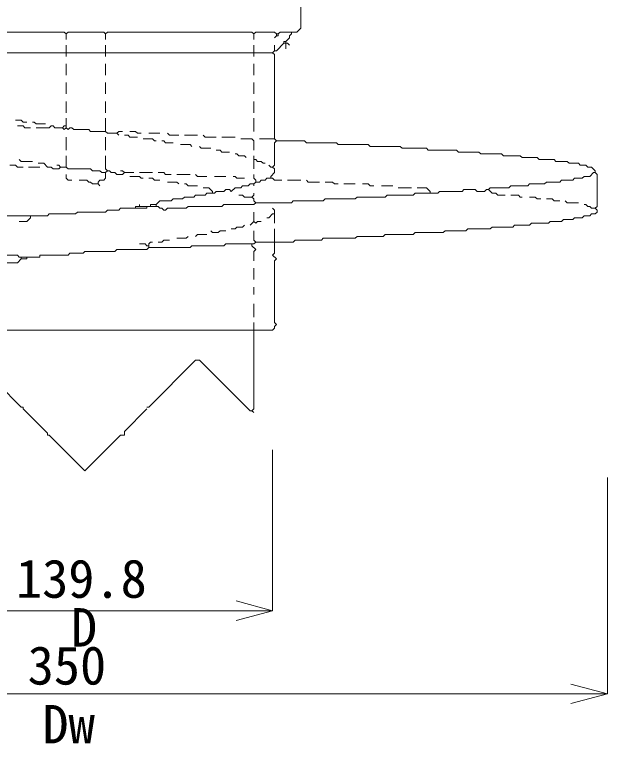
# Model space of a CAD drawing. Units: millimetres, scale not verified. Extents: x -18644 to 27889, y -13314 to 13091.
# Drawn here: x 22342 to 24154, y -11057 to -8827 of the extents above; entities that cross this region are included whole.
import ezdxf
from ezdxf.enums import TextEntityAlignment as Align

# ---------------------------------------------------------------- set-up
doc = ezdxf.new("R2010")
doc.units = ezdxf.units.MM
doc.header["$LTSCALE"] = 100
doc.layers.add('0-0', color=7, linetype='Continuous', lineweight=18)
doc.layers.add('0-2', color=7, linetype='Continuous', lineweight=18)
doc.styles.add('ＭＳ ゴシック', font='')
doc.styles.get('ＭＳ ゴシック').set_extended_font_data('MS Gothic')

msp = doc.modelspace()

# ---------------------------------------------------------------- linework, layer by layer
at = {"layer": '0-0'}
for p, q in [((23217, -8771.8), (23217, -8869.3)), ((23217, -8869.3), (23205.5, -8880.8)), ((22047, -8880.8), (22494.4, -8880.8)), ((22494.4, -8880.8), (22500.1, -8886.5)), ((22505.8, -8880.8), (22500.1, -8886.5)), ((22500.1, -8886.5), (22500.1, -8903.7)), ((22505.8, -8880.8), (22614.8, -8880.8)), ((22614.8, -8880.8), (22620.5, -8886.5)), ((22626.3, -8880.8), (22620.5, -8886.5)), ((22620.5, -8886.5), (22620.5, -8903.7)), ((22626.3, -8880.8), (23067.9, -8880.8)), ((23067.9, -8880.8), (23073.6, -8886.5)), ((23079.3, -8880.8), (23073.6, -8886.5)), ((23073.6, -8886.5), (23073.6, -8903.7)), ((23079.3, -8880.8), (23136.7, -8880.8)), ((23136.7, -8880.8), (23142.4, -8886.5)), ((23142.4, -8892.3), (23136.7, -8898)), ((23142.4, -8886.5), (23142.4, -8892.3)), ((23142.4, -8886.5), (23148.1, -8886.5)), ((23142.4, -8892.3), (23148.1, -8892.3)), ((23153.9, -8880.8), (23148.1, -8886.5)), ((23148.1, -8886.5), (23148.1, -8892.3)), ((23153.9, -8880.8), (23205.5, -8880.8)), ((23188.3, -8886.5), (23182.5, -8892.3)), ((23182.5, -8892.3), (23182.5, -8898)), ((23188.3, -8880.8), (23188.3, -8886.5)), ((23165.3, -8915.2), (23142.4, -8938.2)), ((23165.3, -8909.5), (23165.3, -8915.2)), ((23165.3, -8909.5), (23171.1, -8909.5)), ((23165.3, -8915.2), (23176.8, -8915.2)), ((23182.5, -8898), (23171.1, -8909.5)), ((23171.1, -8909.5), (23171.1, -8932.4)), ((23176.8, -8915.2), (23182.5, -8920.9)), ((22500.1, -8920.9), (22500.1, -8955.4)), ((22620.5, -8920.9), (22620.5, -8955.4)), ((23073.6, -8920.9), (23073.6, -8955.4)), ((23136.7, -8938.2), (23130.9, -8943.9)), ((23136.7, -8920.9), (23136.7, -8938.2)), ((23136.7, -8938.2), (23142.4, -8938.2)), ((21995.4, -8943.9), (23130.9, -8943.9)), ((23130.9, -8943.9), (23136.7, -8949.6)), ((23136.7, -8949.6), (23136.7, -9207.7)), ((22500.1, -8978.3), (22500.1, -9012.7)), ((22620.5, -8978.3), (22620.5, -9012.7)), ((23073.6, -8978.3), (23073.6, -9012.7)), ((22500.1, -9035.6), (22500.1, -9070.1)), ((22620.5, -9035.6), (22620.5, -9070.1)), ((23073.6, -9035.6), (23073.6, -9070.1)), ((22500.1, -9093), (22500.1, -9127.4)), ((22620.5, -9093), (22620.5, -9127.4)), ((23073.6, -9093), (23073.6, -9127.4)), ((22345.3, -9150.3), (22362.5, -9150.3)), ((22362.5, -9150.3), (22368.2, -9156.1)), ((22368.2, -9156.1), (22379.7, -9156.1)), ((22396.9, -9156.1), (22402.6, -9156.1)), ((22402.6, -9156.1), (22408.3, -9161.8)), ((22408.3, -9161.8), (22437, -9161.8)), ((22500.1, -9144.6), (22500.1, -9173.3)), ((22620.5, -9144.6), (22620.5, -9184.7)), ((23073.6, -9144.6), (23073.6, -9184.7)), ((22351, -9167.5), (22368.2, -9167.5)), ((22368.2, -9167.5), (22373.9, -9173.3)), ((22373.9, -9173.3), (22391.1, -9173.3)), ((22408.3, -9173.3), (22448.5, -9173.3)), ((22454.2, -9167.5), (22448.5, -9173.3)), ((22454.2, -9167.5), (22460, -9167.5)), ((22460, -9167.5), (22465.7, -9173.3)), ((22465.7, -9173.3), (22488.6, -9173.3)), ((22494.4, -9167.5), (22488.6, -9173.3)), ((22488.6, -9173.3), (22494.4, -9179)), ((22494.4, -9167.5), (22500.1, -9167.5)), ((22500.1, -9173.3), (22494.4, -9179)), ((22500.1, -9173.3), (22505.8, -9179)), ((22511.6, -9173.3), (22505.8, -9179)), ((22511.6, -9173.3), (22517.3, -9173.3)), ((22517.3, -9173.3), (22523, -9179)), ((22523, -9179), (22568.9, -9179)), ((22568.9, -9179), (22574.7, -9184.7)), ((22574.7, -9184.7), (22620.5, -9184.7)), ((22620.5, -9184.7), (22626.3, -9190.5)), ((22660.7, -9184.7), (22654.9, -9190.5)), ((22660.7, -9184.7), (22672.1, -9184.7)), ((22695.1, -9184.7), (22712.3, -9184.7)), ((22712.3, -9184.7), (22718, -9190.5)), ((22500.1, -9202), (22500.1, -9242.1)), ((22620.5, -9202), (22620.5, -9242.1)), ((22626.3, -9190.5), (22654.9, -9190.5)), ((22654.9, -9190.5), (22660.7, -9196.2)), ((22677.9, -9196.2), (22689.4, -9196.2)), ((22689.4, -9196.2), (22695.1, -9202)), ((22695.1, -9202), (22718, -9202)), ((22718, -9190.5), (22729.5, -9190.5)), ((22752.4, -9190.5), (22786.8, -9190.5)), ((22809.8, -9190.5), (22815.5, -9196.2)), ((22815.5, -9196.2), (22844.2, -9196.2)), ((22861.4, -9196.2), (22901.5, -9196.2)), ((22918.7, -9196.2), (22924.5, -9202)), ((22924.5, -9202), (22958.9, -9202)), ((22976.1, -9202), (23016.2, -9202)), ((22735.2, -9207.7), (22763.9, -9207.7)), ((22763.9, -9207.7), (22769.6, -9213.4)), ((22769.6, -9213.4), (22775.4, -9213.4)), ((22792.6, -9213.4), (22798.3, -9213.4)), ((22798.3, -9213.4), (22804, -9219.2)), ((22804, -9219.2), (22827, -9219.2)), ((22849.9, -9224.9), (22878.6, -9224.9)), ((22878.6, -9224.9), (22884.3, -9230.6)), ((23033.4, -9207.7), (23067.9, -9207.7)), ((23067.9, -9207.7), (23073.6, -9213.4)), ((23073.6, -9213.4), (23073.6, -9242.1)), ((23090.8, -9207.7), (23136.7, -9207.7)), ((23136.7, -9207.7), (23142.4, -9213.4)), ((23142.4, -9213.4), (23136.7, -9219.2)), ((23136.7, -9219.2), (23136.7, -9288)), ((23142.4, -9213.4), (23228.4, -9213.4)), ((23228.4, -9213.4), (23234.2, -9219.2)), ((23234.2, -9219.2), (23325.9, -9219.2)), ((23325.9, -9219.2), (23331.7, -9224.9)), ((23331.7, -9224.9), (23423.4, -9224.9)), ((23423.4, -9224.9), (23429.1, -9230.6)), ((22907.3, -9230.6), (22913, -9236.4)), ((22913, -9236.4), (22941.7, -9236.4)), ((22958.9, -9242.1), (22970.4, -9242.1)), ((22970.4, -9242.1), (22976.1, -9247.8)), ((22976.1, -9247.8), (22999, -9247.8)), ((23429.1, -9230.6), (23520.9, -9230.6)), ((23520.9, -9230.6), (23526.6, -9236.4)), ((23526.6, -9236.4), (23601.2, -9236.4)), ((23601.2, -9236.4), (23606.9, -9242.1)), ((23606.9, -9242.1), (23692.9, -9242.1)), ((23692.9, -9242.1), (23698.7, -9247.8)), ((23698.7, -9247.8), (23761.8, -9247.8)), ((23761.8, -9247.8), (23767.5, -9253.6)), ((22356.7, -9270.8), (22362.5, -9276.5)), ((22500.1, -9259.3), (22500.1, -9293.7)), ((22620.5, -9259.3), (22620.5, -9299.4)), ((23016.2, -9253.6), (23022, -9253.6)), ((23022, -9253.6), (23027.7, -9259.3)), ((23027.7, -9259.3), (23044.9, -9259.3)), ((23044.9, -9259.3), (23050.6, -9265)), ((23073.6, -9259.3), (23073.6, -9299.4)), ((23073.6, -9270.8), (23079.3, -9270.8)), ((23079.3, -9270.8), (23085.1, -9276.5)), ((23767.5, -9253.6), (23830.6, -9253.6)), ((23830.6, -9253.6), (23836.3, -9259.3)), ((23836.3, -9259.3), (23887.9, -9259.3)), ((23887.9, -9259.3), (23893.7, -9265)), ((23893.7, -9265), (23939.5, -9265)), ((23939.5, -9265), (23945.3, -9270.8)), ((23945.3, -9270.8), (23991.2, -9270.8)), ((23991.2, -9270.8), (23996.9, -9276.5)), ((22328.1, -9288), (22345.3, -9288)), ((22345.3, -9288), (22351, -9293.7)), ((22351, -9293.7), (22368.2, -9293.7)), ((22362.5, -9276.5), (22396.9, -9276.5)), ((22385.4, -9293.7), (22419.8, -9293.7)), ((22414.1, -9282.2), (22431.3, -9282.2)), ((22431.3, -9282.2), (22442.8, -9293.7)), ((22442.8, -9293.7), (22454.2, -9293.7)), ((22454.2, -9293.7), (22460, -9299.4)), ((22471.4, -9288), (22477.2, -9288)), ((22477.2, -9288), (22482.9, -9293.7)), ((22482.9, -9293.7), (22477.2, -9299.4)), ((22482.9, -9293.7), (22500.1, -9293.7)), ((22500.1, -9293.7), (22505.8, -9299.4)), ((23085.1, -9276.5), (23096.5, -9276.5)), ((23096.5, -9276.5), (23102.3, -9282.2)), ((23102.3, -9282.2), (23108, -9282.2)), ((23119.5, -9288), (23125.2, -9293.7)), ((23125.2, -9293.7), (23130.9, -9293.7)), ((23136.7, -9288), (23130.9, -9293.7)), ((23130.9, -9293.7), (23136.7, -9299.4)), ((23996.9, -9276.5), (24031.3, -9276.5)), ((24031.3, -9276.5), (24037, -9282.2)), ((24037, -9282.2), (24065.7, -9282.2)), ((24065.7, -9282.2), (24071.4, -9288)), ((24071.4, -9288), (24088.7, -9288)), ((24088.7, -9288), (24094.4, -9293.7)), ((24094.4, -9293.7), (24105.9, -9293.7)), ((24105.9, -9293.7), (24117.3, -9305.2)), ((22460, -9299.4), (22477.2, -9299.4)), ((22500.1, -9316.7), (22500.1, -9328.1)), ((22505.8, -9299.4), (22574.7, -9299.4)), ((22574.7, -9299.4), (22580.4, -9305.2)), ((22580.4, -9305.2), (22603.3, -9305.2)), ((22603.3, -9305.2), (22609.1, -9310.9)), ((22609.1, -9310.9), (22620.5, -9310.9)), ((22620.5, -9299.4), (22626.3, -9305.2)), ((22626.3, -9305.2), (22620.5, -9310.9)), ((22620.5, -9310.9), (22620.5, -9328.1)), ((22626.3, -9305.2), (22632, -9305.2)), ((22632, -9305.2), (22637.7, -9310.9)), ((22637.7, -9310.9), (22649.2, -9310.9)), ((22649.2, -9310.9), (22654.9, -9316.7)), ((22654.9, -9316.7), (22672.1, -9316.7)), ((22666.4, -9305.2), (22672.1, -9305.2)), ((22672.1, -9305.2), (22677.9, -9310.9)), ((22677.9, -9310.9), (22672.1, -9316.7)), ((22677.9, -9310.9), (22706.6, -9310.9)), ((22723.8, -9310.9), (22763.9, -9310.9)), ((22781.1, -9310.9), (22798.3, -9310.9)), ((22798.3, -9310.9), (22804, -9316.7)), ((22804, -9316.7), (22821.3, -9316.7)), ((22838.5, -9316.7), (22878.6, -9316.7)), ((22895.8, -9316.7), (22901.5, -9322.4)), ((23073.6, -9316.7), (23073.6, -9328.1)), ((23136.7, -9310.9), (23125.2, -9322.4)), ((23136.7, -9299.4), (23136.7, -9310.9)), ((24111.6, -9310.9), (24100.1, -9322.4)), ((24111.6, -9310.9), (24117.3, -9310.9)), ((24117.3, -9305.2), (24117.3, -9310.9)), ((24117.3, -9310.9), (24123.1, -9316.7)), ((24123.1, -9316.7), (24123.1, -9414.1)), ((22500.1, -9328.1), (22505.8, -9333.9)), ((22505.8, -9333.9), (22517.3, -9333.9)), ((22540.2, -9333.9), (22563.2, -9333.9)), ((22563.2, -9333.9), (22568.9, -9339.6)), ((22568.9, -9339.6), (22574.7, -9339.6)), ((22574.7, -9339.6), (22580.4, -9345.3)), ((22603.3, -9333.9), (22597.6, -9339.6)), ((22597.6, -9339.6), (22597.6, -9345.3)), ((22603.3, -9333.9), (22614.8, -9333.9)), ((22620.5, -9328.1), (22614.8, -9333.9)), ((22695.1, -9322.4), (22723.8, -9322.4)), ((22723.8, -9322.4), (22729.5, -9328.1)), ((22729.5, -9328.1), (22735.2, -9328.1)), ((22752.4, -9328.1), (22763.9, -9328.1)), ((22763.9, -9328.1), (22769.6, -9333.9)), ((22769.6, -9333.9), (22786.8, -9333.9)), ((22809.8, -9339.6), (22838.5, -9339.6)), ((22838.5, -9339.6), (22844.2, -9345.3)), ((22901.5, -9322.4), (22930.2, -9322.4)), ((22953.2, -9322.4), (22987.6, -9322.4)), ((23010.5, -9322.4), (23016.2, -9322.4)), ((23016.2, -9322.4), (23022, -9328.1)), ((23022, -9328.1), (23044.9, -9328.1)), ((23073.6, -9328.1), (23079.3, -9333.9)), ((23079.3, -9339.6), (23073.6, -9345.3)), ((23079.3, -9333.9), (23079.3, -9339.6)), ((23079.3, -9339.6), (23090.8, -9339.6)), ((23096.5, -9333.9), (23090.8, -9339.6)), ((23096.5, -9333.9), (23108, -9333.9)), ((23113.7, -9328.1), (23108, -9333.9)), ((23113.7, -9328.1), (23130.9, -9328.1)), ((23125.2, -9322.4), (23125.2, -9328.1)), ((23130.9, -9328.1), (23136.7, -9333.9)), ((23136.7, -9333.9), (23159.6, -9333.9)), ((23176.8, -9333.9), (23217, -9333.9)), ((23234.2, -9333.9), (23239.9, -9339.6)), ((23239.9, -9339.6), (23274.3, -9339.6)), ((23291.5, -9339.6), (23314.4, -9339.6)), ((23314.4, -9339.6), (23320.2, -9345.3)), ((23968.2, -9339.6), (23962.5, -9345.3)), ((23968.2, -9339.6), (24008.4, -9339.6)), ((24014.1, -9333.9), (24008.4, -9339.6)), ((24014.1, -9333.9), (24048.5, -9333.9)), ((24054.2, -9328.1), (24048.5, -9333.9)), ((24054.2, -9328.1), (24077.2, -9328.1)), ((24082.9, -9322.4), (24077.2, -9328.1)), ((24082.9, -9322.4), (24100.1, -9322.4)), ((22580.4, -9345.3), (22597.6, -9345.3)), ((22597.6, -9345.3), (22603.3, -9351.1)), ((22861.4, -9345.3), (22867.1, -9345.3)), ((22867.1, -9345.3), (22872.9, -9351.1)), ((22872.9, -9351.1), (22901.5, -9351.1)), ((22918.7, -9356.8), (22935.9, -9356.8)), ((22935.9, -9356.8), (22947.4, -9368.3)), ((22987.6, -9362.5), (22981.8, -9368.3)), ((22987.6, -9362.5), (22999, -9362.5)), ((22999, -9362.5), (23004.8, -9368.3)), ((23016.2, -9356.8), (23004.8, -9368.3)), ((23016.2, -9356.8), (23033.4, -9356.8)), ((23039.2, -9351.1), (23033.4, -9356.8)), ((23039.2, -9351.1), (23056.4, -9351.1)), ((23062.1, -9345.3), (23056.4, -9351.1)), ((23062.1, -9345.3), (23073.6, -9345.3)), ((23073.6, -9345.3), (23073.6, -9351.1)), ((23320.2, -9345.3), (23331.7, -9345.3)), ((23348.9, -9345.3), (23383.3, -9345.3)), ((23406.2, -9345.3), (23423.4, -9345.3)), ((23423.4, -9345.3), (23429.1, -9351.1)), ((23429.1, -9351.1), (23440.6, -9351.1)), ((23463.6, -9351.1), (23498, -9351.1)), ((23515.2, -9356.8), (23555.3, -9356.8)), ((23572.5, -9356.8), (23601.2, -9356.8)), ((23601.2, -9356.8), (23612.7, -9368.3)), ((23715.9, -9362.5), (23710.2, -9368.3)), ((23715.9, -9362.5), (23750.3, -9362.5)), ((23750.3, -9362.5), (23756, -9368.3)), ((23784.7, -9362.5), (23779, -9368.3)), ((23784.7, -9362.5), (23790.4, -9362.5)), ((23796.2, -9356.8), (23790.4, -9362.5)), ((23790.4, -9362.5), (23801.9, -9374)), ((23796.2, -9356.8), (23853.5, -9356.8)), ((23859.3, -9351.1), (23853.5, -9356.8)), ((23859.3, -9351.1), (23910.9, -9351.1)), ((23916.6, -9345.3), (23910.9, -9351.1)), ((23916.6, -9345.3), (23962.5, -9345.3)), ((22861.4, -9385.5), (22855.7, -9391.2)), ((22861.4, -9385.5), (22890.1, -9385.5)), ((22895.8, -9379.7), (22890.1, -9385.5)), ((22895.8, -9379.7), (22924.5, -9379.7)), ((22930.2, -9374), (22924.5, -9379.7)), ((22930.2, -9374), (22953.2, -9374)), ((22947.4, -9368.3), (22947.4, -9374)), ((22958.9, -9368.3), (22953.2, -9374)), ((22958.9, -9368.3), (22981.8, -9368.3)), ((23027.7, -9379.7), (23039.2, -9379.7)), ((23039.2, -9379.7), (23044.9, -9385.5)), ((23044.9, -9385.5), (23067.9, -9385.5)), ((23073.6, -9379.7), (23067.9, -9385.5)), ((23067.9, -9385.5), (23073.6, -9391.2)), ((23073.6, -9374), (23073.6, -9379.7)), ((23389, -9385.5), (23383.3, -9391.2)), ((23389, -9385.5), (23475, -9385.5)), ((23480.8, -9379.7), (23475, -9385.5)), ((23480.8, -9379.7), (23561, -9379.7)), ((23566.8, -9374), (23561, -9379.7)), ((23566.8, -9374), (23635.6, -9374)), ((23612.7, -9368.3), (23612.7, -9374)), ((23641.3, -9368.3), (23635.6, -9374)), ((23641.3, -9368.3), (23710.2, -9368.3)), ((23756, -9368.3), (23779, -9368.3)), ((23801.9, -9374), (23813.4, -9374)), ((23813.4, -9374), (23819.1, -9379.7)), ((23819.1, -9379.7), (23842.1, -9379.7)), ((23859.3, -9379.7), (23882.2, -9379.7)), ((23882.2, -9379.7), (23887.9, -9385.5)), ((23887.9, -9385.5), (23893.7, -9385.5)), ((23916.6, -9385.5), (23933.8, -9385.5)), ((23933.8, -9385.5), (23939.5, -9391.2)), ((22786.8, -9396.9), (22775.4, -9408.4)), ((22786.8, -9396.9), (22821.3, -9396.9)), ((22827, -9391.2), (22821.3, -9396.9)), ((22827, -9391.2), (22855.7, -9391.2)), ((23073.6, -9391.2), (23073.6, -9396.9)), ((23073.6, -9396.9), (23079.3, -9402.7)), ((23079.3, -9402.7), (23073.6, -9408.4)), ((23079.3, -9402.7), (23188.3, -9402.7)), ((23194, -9396.9), (23188.3, -9402.7)), ((23194, -9396.9), (23285.8, -9396.9)), ((23291.5, -9391.2), (23285.8, -9396.9)), ((23291.5, -9391.2), (23383.3, -9391.2)), ((23939.5, -9391.2), (23951, -9391.2)), ((23968.2, -9391.2), (23985.4, -9391.2)), ((23985.4, -9391.2), (23991.2, -9396.9)), ((23991.2, -9396.9), (24008.4, -9396.9)), ((24025.6, -9396.9), (24031.3, -9402.7)), ((24031.3, -9402.7), (24065.7, -9402.7)), ((22626.3, -9425.6), (22620.5, -9431.3)), ((22626.3, -9425.6), (22660.7, -9425.6)), ((22666.4, -9419.9), (22660.7, -9425.6)), ((22666.4, -9419.9), (22746.7, -9419.9)), ((22712.3, -9414.1), (22712.3, -9419.9)), ((22712.3, -9414.1), (22781.1, -9414.1)), ((22723.8, -9408.4), (22723.8, -9414.1)), ((22746.7, -9414.1), (22746.7, -9419.9)), ((22758.2, -9408.4), (22758.2, -9414.1)), ((22758.2, -9408.4), (22775.4, -9408.4)), ((22775.4, -9408.4), (22775.4, -9414.1)), ((22781.1, -9414.1), (22786.8, -9419.9)), ((22786.8, -9419.9), (22792.6, -9419.9)), ((22792.6, -9419.9), (22798.3, -9425.6)), ((22798.3, -9425.6), (22804, -9425.6)), ((22809.8, -9419.9), (22804, -9425.6)), ((22809.8, -9419.9), (22867.1, -9419.9)), ((22872.9, -9414.1), (22867.1, -9419.9)), ((22872.9, -9414.1), (22976.1, -9414.1)), ((22981.8, -9408.4), (22976.1, -9414.1)), ((22981.8, -9408.4), (23073.6, -9408.4)), ((23130.9, -9419.9), (23136.7, -9425.6)), ((23136.7, -9425.6), (23136.7, -9465.8)), ((24082.9, -9408.4), (24088.7, -9408.4)), ((24088.7, -9408.4), (24094.4, -9414.1)), ((24094.4, -9414.1), (24100.1, -9414.1)), ((24100.1, -9414.1), (24105.9, -9419.9)), ((24105.9, -9419.9), (24117.3, -9419.9)), ((24123.1, -9414.1), (24117.3, -9419.9)), ((24117.3, -9419.9), (24123.1, -9425.6)), ((24123.1, -9425.6), (24123.1, -9431.3)), ((22310.9, -9442.8), (22442.8, -9442.8)), ((22391.1, -9448.6), (22379.7, -9460)), ((22391.1, -9442.8), (22391.1, -9448.6)), ((22448.5, -9437.1), (22442.8, -9442.8)), ((22448.5, -9437.1), (22528.8, -9437.1)), ((22534.5, -9431.3), (22528.8, -9437.1)), ((22534.5, -9431.3), (22620.5, -9431.3)), ((23073.6, -9431.3), (23073.6, -9460)), ((23113.7, -9448.6), (23119.5, -9448.6)), ((23130.9, -9437.1), (23119.5, -9448.6)), ((23130.9, -9437.1), (23136.7, -9437.1)), ((24054.2, -9448.6), (24048.5, -9454.3)), ((24054.2, -9448.6), (24077.2, -9448.6)), ((24082.9, -9442.8), (24077.2, -9448.6)), ((24082.9, -9442.8), (24100.1, -9442.8)), ((24105.9, -9437.1), (24100.1, -9442.8)), ((24105.9, -9437.1), (24117.3, -9437.1)), ((24123.1, -9431.3), (24117.3, -9437.1)), ((22356.7, -9460), (22379.7, -9460)), ((23044.9, -9471.5), (23039.2, -9477.2)), ((23073.6, -9460), (23062.1, -9471.5)), ((23073.6, -9460), (23079.3, -9465.8)), ((23085.1, -9460), (23079.3, -9465.8)), ((23085.1, -9460), (23096.5, -9460)), ((23870.7, -9471.5), (23865, -9477.2)), ((23870.7, -9471.5), (23916.6, -9471.5)), ((23922.3, -9465.8), (23916.6, -9471.5)), ((23922.3, -9465.8), (23974, -9465.8)), ((23979.7, -9460), (23974, -9465.8)), ((23979.7, -9460), (24014.1, -9460)), ((24019.8, -9454.3), (24014.1, -9460)), ((24019.8, -9454.3), (24048.5, -9454.3)), ((22941.7, -9488.7), (22947.4, -9494.4)), ((22947.4, -9494.4), (22964.6, -9494.4)), ((22970.4, -9488.7), (22964.6, -9494.4)), ((22970.4, -9488.7), (22987.6, -9488.7)), ((23004.8, -9483), (23016.2, -9483)), ((23022, -9477.2), (23016.2, -9483)), ((23022, -9477.2), (23039.2, -9477.2)), ((23073.6, -9488.7), (23073.6, -9517.4)), ((23136.7, -9483), (23136.7, -9557.5)), ((23566.8, -9494.4), (23561, -9500.2)), ((23566.8, -9494.4), (23652.8, -9494.4)), ((23658.5, -9488.7), (23652.8, -9494.4)), ((23658.5, -9488.7), (23721.6, -9488.7)), ((23727.4, -9483), (23721.6, -9488.7)), ((23727.4, -9483), (23796.2, -9483)), ((23801.9, -9477.2), (23796.2, -9483)), ((23801.9, -9477.2), (23865, -9477.2)), ((22798.3, -9517.4), (22792.6, -9523.1)), ((22798.3, -9517.4), (22815.5, -9517.4)), ((22838.5, -9511.6), (22867.1, -9511.6)), ((22872.9, -9505.9), (22867.1, -9511.6)), ((22901.5, -9500.2), (22895.8, -9505.9)), ((22901.5, -9500.2), (22930.2, -9500.2)), ((23073.6, -9517.4), (23079.3, -9523.1)), ((23199.8, -9517.4), (23194, -9523.1)), ((23199.8, -9517.4), (23280, -9517.4)), ((23285.8, -9511.6), (23280, -9517.4)), ((23285.8, -9511.6), (23383.3, -9511.6)), ((23389, -9505.9), (23383.3, -9511.6)), ((23389, -9505.9), (23469.3, -9505.9)), ((23475, -9500.2), (23469.3, -9505.9)), ((23475, -9500.2), (23561, -9500.2)), ((22723.8, -9528.8), (22741, -9528.8)), ((22741, -9528.8), (22746.7, -9534.6)), ((22746.7, -9534.6), (22752.4, -9534.6)), ((22752.4, -9540.3), (22746.7, -9546)), ((22758.2, -9523.1), (22752.4, -9528.8)), ((22752.4, -9528.8), (22752.4, -9540.3)), ((22752.4, -9540.3), (22878.6, -9540.3)), ((22758.2, -9523.1), (22763.9, -9523.1)), ((22781.1, -9523.1), (22792.6, -9523.1)), ((22884.3, -9534.6), (22878.6, -9540.3)), ((22884.3, -9534.6), (22981.8, -9534.6)), ((22987.6, -9528.8), (22981.8, -9534.6)), ((22987.6, -9528.8), (23073.6, -9528.8)), ((23067.9, -9528.8), (23067.9, -9534.6)), ((23067.9, -9534.6), (23079.3, -9546)), ((23079.3, -9523.1), (23073.6, -9528.8)), ((23079.3, -9523.1), (23194, -9523.1)), ((22316.6, -9563.2), (22351, -9563.2)), ((22351, -9563.2), (22356.7, -9569)), ((22419.8, -9563.2), (22419.8, -9569)), ((22419.8, -9563.2), (22505.8, -9563.2)), ((22511.6, -9557.5), (22505.8, -9563.2)), ((22511.6, -9557.5), (22551.7, -9557.5)), ((22557.5, -9551.8), (22551.7, -9557.5)), ((22557.5, -9551.8), (22649.2, -9551.8)), ((22654.9, -9546), (22649.2, -9551.8)), ((22654.9, -9546), (22746.7, -9546)), ((23079.3, -9546), (23073.6, -9551.8)), ((23073.6, -9551.8), (23073.6, -9580.5)), ((23136.7, -9557.5), (23130.9, -9563.2)), ((23130.9, -9563.2), (23142.4, -9574.7)), ((22316.6, -9586.2), (22351, -9586.2)), ((22362.5, -9574.7), (22351, -9586.2)), ((22356.7, -9569), (22419.8, -9569)), ((22362.5, -9569), (22362.5, -9574.7)), ((22362.5, -9574.7), (22379.7, -9574.7)), ((22379.7, -9569), (22379.7, -9574.7)), ((23142.4, -9574.7), (23136.7, -9580.5)), ((23136.7, -9580.5), (23136.7, -9769.7)), ((23073.6, -9603.4), (23073.6, -9637.8)), ((23073.6, -9660.7), (23073.6, -9683.7)), ((23073.6, -9712.4), (23073.6, -9752.5)), ((23073.6, -9769.7), (23073.6, -10033.5)), ((23136.7, -9786.9), (23130.9, -9792.6)), ((23136.7, -9769.7), (23142.4, -9775.4)), ((23142.4, -9775.4), (23136.7, -9781.2)), ((23136.7, -9781.2), (23136.7, -9786.9)), ((21989.7, -9792.6), (23130.9, -9792.6)), ((22224.8, -9890.1), (22362.5, -10027.8)), ((22895.8, -9884.4), (22752.4, -10027.8)), ((22895.8, -9884.4), (22907.3, -9884.4)), ((22907.3, -9884.4), (23062.1, -10039.2)), ((22362.5, -10027.8), (22368.2, -10027.8)), ((22368.2, -10027.8), (22368.2, -10033.5)), ((22746.7, -10027.8), (22752.4, -10027.8)), ((22368.2, -10033.5), (22442.8, -10108.1)), ((22746.7, -10033.5), (22677.9, -10102.3)), ((23062.1, -10039.2), (23067.9, -10039.2)), ((23073.6, -10033.5), (23067.9, -10039.2)), ((23067.9, -10039.2), (23073.6, -10045)), ((22442.8, -10108.1), (22442.8, -10113.8)), ((22442.8, -10113.8), (22448.5, -10113.8)), ((22448.5, -10113.8), (22557.5, -10222.8)), ((22666.4, -10113.8), (22557.5, -10222.8)), ((22666.4, -10113.8), (22677.9, -10113.8)), ((22677.9, -10102.3), (22677.9, -10113.8))]:
    msp.add_line(p, q, dxfattribs=at)
at = {"layer": '0-2', "color": 4}
for p, q in [((23130.7, -10650.9), (23130.7, -10158.3)), ((24154.3, -10905.1), (24154.3, -10243.1)), ((23130.7, -10650.9), (23019.2, -10621)), ((23130.7, -10650.9), (21989.5, -10650.9)), ((23130.7, -10650.9), (23019.2, -10680.8)), ((24154.3, -10905.1), (24042.8, -10875.3)), ((24154.3, -10905.1), (20960.2, -10905.1)), ((24154.3, -10905.1), (24042.8, -10935))]:
    msp.add_line(p, q, dxfattribs=at)

# ---------------------------------------------------------------- texts
at = {"layer": '0-2', "style": 'ＭＳ ゴシック'}
for s, p in [('139.8', (22346.5, -10646.6)), ('D', (22514.6, -10795.8)), ('350', (22382.4, -10912)), ('Dw', (22427.4, -11092))]:
    msp.add_text(s, height=117.6, dxfattribs=at).set_placement(p, align=Align.BOTTOM_LEFT)

doc.saveas('drawing.dxf')
